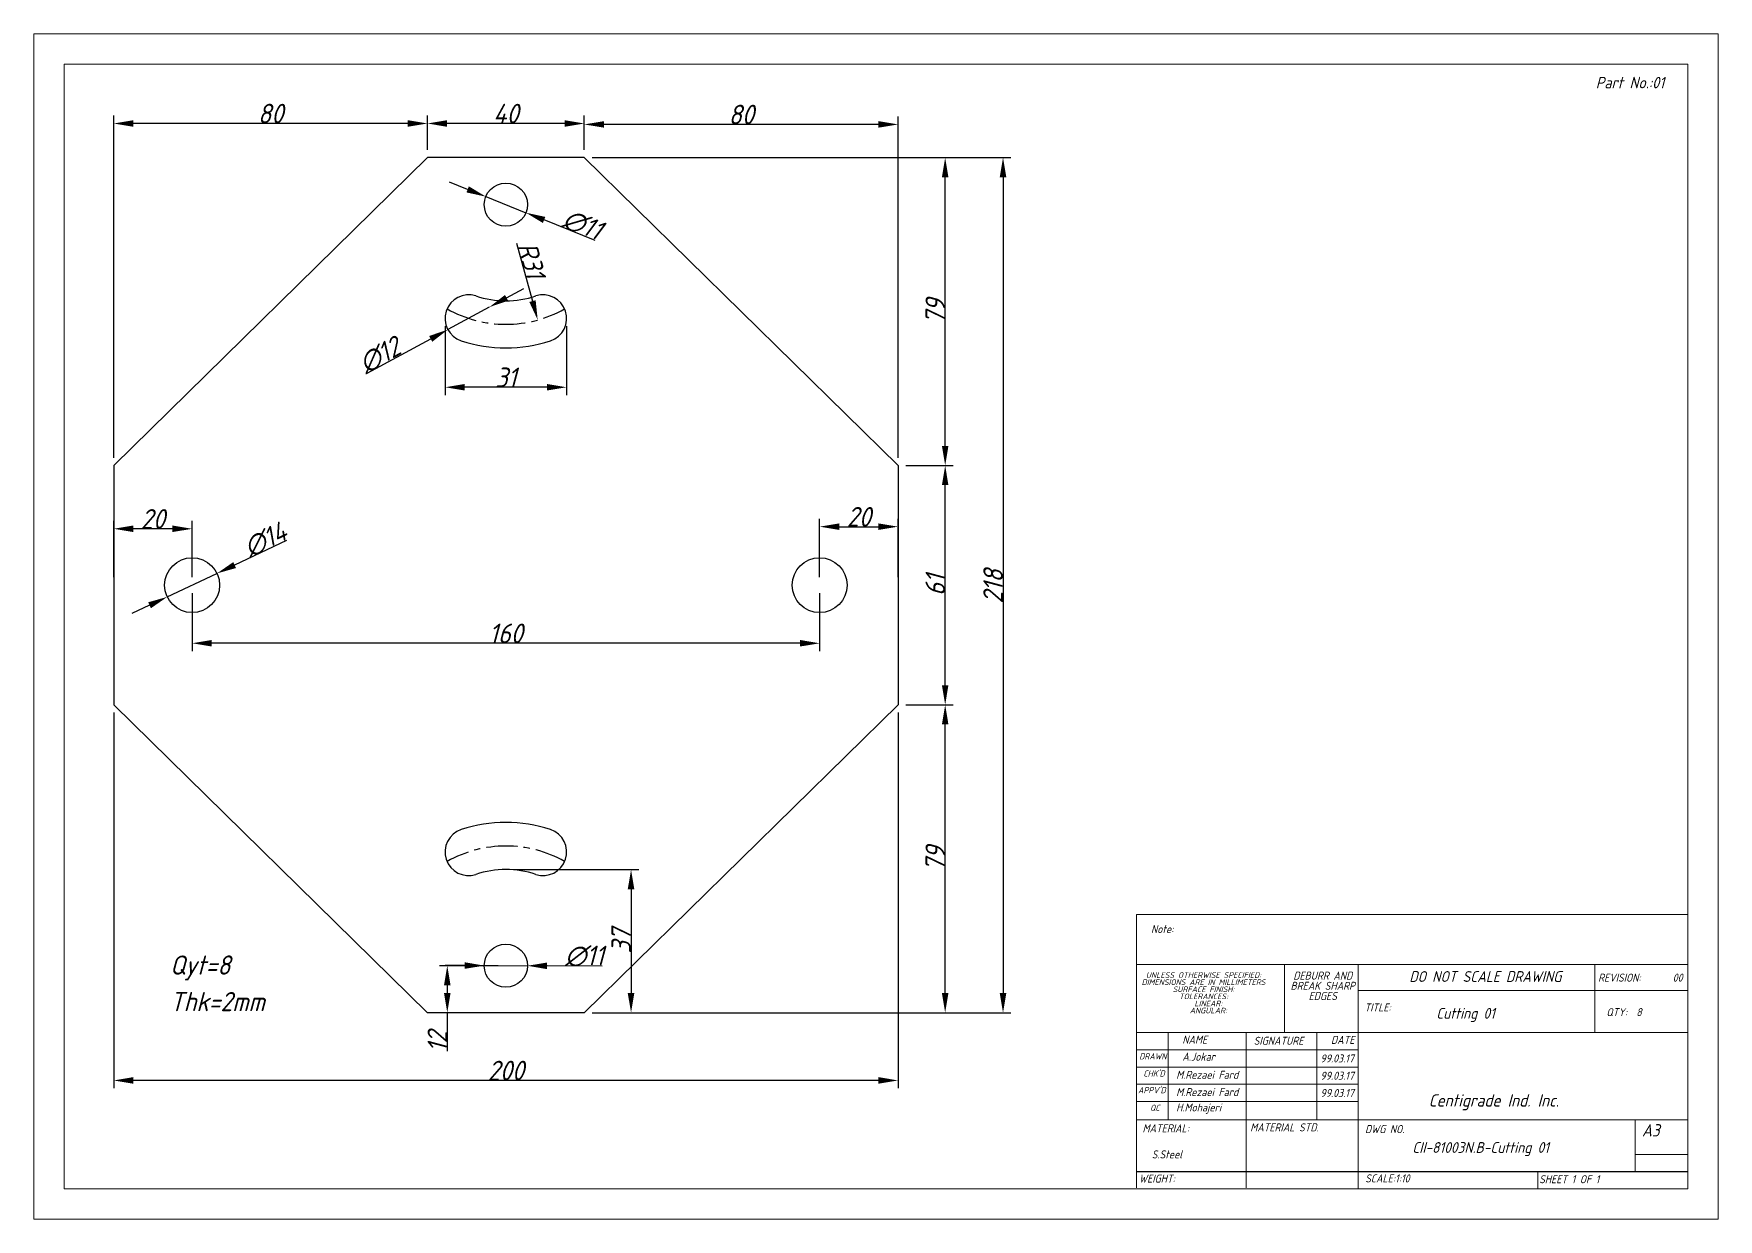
# Model space of a CAD drawing. Header units: millimetres. Extents: x 1283 to 2446, y 530 to 834.
# Drawn here: x 1282.8 to 1712.3, y 529.7 to 831.9 of the extents above; entities that cross this region are included whole.
import ezdxf

# ---------------------------------------------------------------- set-up
doc = ezdxf.new("R2010")
doc.units = ezdxf.units.MM
doc.header["$LTSCALE"] = 0.25
doc.linetypes.add('CENTER', pattern=[50.8, 31.75, -6.35, 6.35, -6.35])
doc.linetypes.add('SLD-Solid', pattern=[0])
doc.styles.add('GENISO', font='geniso.shx', dxfattribs={"oblique": 15})
doc.dimstyles.new('Scale', dxfattribs={"dimscale": 2, "dimtxt": 2.5, "dimasz": 2.5, "dimexe": 1, "dimexo": 1, "dimgap": 0.01, "dimtad": 1, "dimdec": 0, "dimzin": 0, "dimtxsty": 'GENISO', "dimcen": 2.5, "dimclrd": 1, "dimclre": 1, "dimclrt": 256, "dimadec": 0, "dimazin": 0, "dimtfac": 1, "dimtdec": 0, "dimtmove": 0, "dimatfit": 3, "dimfxl": 1, "dimtzin": 0, "dimlwd": -1, "dimlwe": -1, "dimarcsym": 0})

# ---------------------------------------------------------------- blocks, each defined once
blk = doc.blocks.new('*D2')
at = {"color": 1, "transparency": 16777216}
for p, q in [((1425.21, 800.36), (1531.97, 800.36)), ((1529.97, 795.36), (1529.97, 587.36)), ((1425.21, 582.36), (1531.97, 582.36))]:
    blk.add_line(p, q, dxfattribs=at)
for points in [[(1529.14, 795.36), (1530.8, 795.36), (1529.97, 800.36)], [(1529.14, 587.36), (1530.8, 587.36), (1529.97, 582.36)]]:
    blk.add_solid(points, dxfattribs=at)
at = {"layer": 'Defpoints', "color": 0, "transparency": 16777216}
for p in [(1423.21, 800.36), (1423.21, 582.36), (1529.97, 582.36)]:
    blk.add_point(p, dxfattribs=at)
at = {"transparency": 16777216, "insert": (1527.45, 691.01), "char_height": 5, "attachment_point": 5, "rotation": 90, "style": 'GENISO'}
blk.add_mtext('218', dxfattribs=at)
blk = doc.blocks.new('*D3')
at = {"color": 1, "transparency": 16777216}
for p, q in [((1303.21, 658.86), (1303.21, 563.11)), ((1503.21, 658.86), (1503.21, 563.11)), ((1498.21, 565.11), (1308.21, 565.11))]:
    blk.add_line(p, q, dxfattribs=at)
for points in [[(1308.21, 565.95), (1308.21, 564.28), (1303.21, 565.11)], [(1498.21, 565.95), (1498.21, 564.28), (1503.21, 565.11)]]:
    blk.add_solid(points, dxfattribs=at)
at = {"layer": 'Defpoints', "color": 0, "transparency": 16777216}
for p in [(1303.21, 660.86), (1503.21, 660.86), (1303.21, 565.11)]:
    blk.add_point(p, dxfattribs=at)
at = {"transparency": 16777216, "insert": (1403.21, 567.63), "char_height": 5, "attachment_point": 5, "style": 'GENISO'}
blk.add_mtext('200', dxfattribs=at)
blk = doc.blocks.new('*D4')
at = {"color": 1, "transparency": 16777216}
for p, q in [((1483.21, 693.36), (1483.21, 708.27)), ((1488.21, 706.27), (1498.21, 706.27)), ((1503.21, 693.36), (1503.21, 708.27))]:
    blk.add_line(p, q, dxfattribs=at)
for points in [[(1488.21, 707.1), (1488.21, 705.44), (1483.21, 706.27)], [(1498.21, 707.1), (1498.21, 705.44), (1503.21, 706.27)]]:
    blk.add_solid(points, dxfattribs=at)
at = {"layer": 'Defpoints', "color": 0, "transparency": 16777216}
for p in [(1503.21, 706.27), (1483.21, 691.36), (1503.21, 691.36)]:
    blk.add_point(p, dxfattribs=at)
at = {"transparency": 16777216, "insert": (1493.21, 708.79), "char_height": 5, "attachment_point": 5, "style": 'GENISO'}
blk.add_mtext('20', dxfattribs=at)
blk = doc.blocks.new('*D5')
at = {"color": 1, "transparency": 16777216}
for p, q in [((1303.21, 693.36), (1303.21, 707.73)), ((1318.21, 705.73), (1308.21, 705.73)), ((1323.21, 693.36), (1323.21, 707.73))]:
    blk.add_line(p, q, dxfattribs=at)
for points in [[(1308.21, 706.57), (1308.21, 704.9), (1303.21, 705.73)], [(1318.21, 706.57), (1318.21, 704.9), (1323.21, 705.73)]]:
    blk.add_solid(points, dxfattribs=at)
at = {"layer": 'Defpoints', "color": 0, "transparency": 16777216}
for p in [(1303.21, 705.73), (1303.21, 691.36), (1323.21, 691.36)]:
    blk.add_point(p, dxfattribs=at)
at = {"transparency": 16777216, "insert": (1313.21, 708.25), "char_height": 5, "attachment_point": 5, "style": 'GENISO'}
blk.add_mtext('20', dxfattribs=at)
blk = doc.blocks.new('*D6')
at = {"color": 1, "transparency": 16777216}
for p, q in [((1323.21, 689.36), (1323.21, 674.55)), ((1483.21, 689.36), (1483.21, 674.55)), ((1478.21, 676.55), (1328.21, 676.55))]:
    blk.add_line(p, q, dxfattribs=at)
for points in [[(1328.21, 677.39), (1328.21, 675.72), (1323.21, 676.55)], [(1478.21, 677.39), (1478.21, 675.72), (1483.21, 676.55)]]:
    blk.add_solid(points, dxfattribs=at)
at = {"layer": 'Defpoints', "color": 0, "transparency": 16777216}
for p in [(1323.21, 691.36), (1483.21, 691.36), (1323.21, 676.55)]:
    blk.add_point(p, dxfattribs=at)
at = {"transparency": 16777216, "insert": (1403.21, 679.07), "char_height": 5, "attachment_point": 5, "style": 'GENISO'}
blk.add_mtext('160', dxfattribs=at)
blk = doc.blocks.new('*D7')
at = {"color": 1, "transparency": 16777216}
for p, q in [((1401.21, 594.36), (1386.27, 594.36)), ((1388.27, 589.36), (1388.27, 587.36)), ((1401.21, 582.36), (1386.27, 582.36)), ((1388.27, 582.36), (1388.27, 572.59))]:
    blk.add_line(p, q, dxfattribs=at)
for points in [[(1387.44, 589.36), (1389.1, 589.36), (1388.27, 594.36)], [(1387.44, 587.36), (1389.1, 587.36), (1388.27, 582.36)]]:
    blk.add_solid(points, dxfattribs=at)
at = {"layer": 'Defpoints', "color": 0, "transparency": 16777216}
for p in [(1403.21, 594.36), (1388.27, 582.36), (1403.21, 582.36)]:
    blk.add_point(p, dxfattribs=at)
at = {"transparency": 16777216, "insert": (1385.75, 574.97), "char_height": 5, "attachment_point": 5, "rotation": 90, "style": 'GENISO'}
blk.add_mtext('12', dxfattribs=at)
blk = doc.blocks.new('*D8')
at = {"color": 1, "transparency": 16777216}
for p, q in [((1392.71, 594.39), (1387.71, 594.41)), ((1397.71, 594.38), (1408.71, 594.34)), ((1427.75, 594.27), (1413.71, 594.32))]:
    blk.add_line(p, q, dxfattribs=at)
for points in [[(1392.71, 595.23), (1392.7, 593.56), (1397.71, 594.38)], [(1413.71, 595.16), (1413.7, 593.49), (1408.71, 594.34)]]:
    blk.add_solid(points, dxfattribs=at)
at = {"layer": 'Defpoints', "color": 0, "transparency": 16777216}
for p in [(1397.71, 594.38), (1408.71, 594.34)]:
    blk.add_point(p, dxfattribs=at)
at = {"transparency": 16777216, "insert": (1423.24, 596.81), "char_height": 5, "attachment_point": 5, "rotation": 359.8044, "style": 'GENISO'}
blk.add_mtext('∅11', dxfattribs=at)
blk = doc.blocks.new('*D9')
at = {"color": 1, "transparency": 16777216}
for p, q in [((1393.46, 792.26), (1388.82, 794.11)), ((1398.1, 790.4), (1408.31, 786.31)), ((1426, 779.24), (1412.96, 784.46))]:
    blk.add_line(p, q, dxfattribs=at)
for points in [[(1393.77, 793.03), (1393.15, 791.48), (1398.1, 790.4)], [(1413.27, 785.23), (1412.65, 783.68), (1408.31, 786.31)]]:
    blk.add_solid(points, dxfattribs=at)
at = {"layer": 'Defpoints', "color": 0, "transparency": 16777216}
for p in [(1398.1, 790.4), (1408.31, 786.31)]:
    blk.add_point(p, dxfattribs=at)
at = {"transparency": 16777216, "insert": (1422.73, 783.26), "char_height": 5, "attachment_point": 5, "rotation": 338.197, "style": 'GENISO'}
blk.add_mtext('∅11', dxfattribs=at)
blk = doc.blocks.new('*D10')
at = {"color": 1, "transparency": 16777216}
blk.add_line((1405.93, 778.5), (1410, 763.78), dxfattribs=at)
blk.add_solid([(1410.8, 764), (1409.19, 763.56), (1411.33, 758.96)], dxfattribs=at)
at = {"layer": 'Defpoints', "color": 0, "transparency": 16777216}
for p in [(1403.21, 788.36), (1411.33, 758.96)]:
    blk.add_point(p, dxfattribs=at)
at = {"transparency": 16777216, "insert": (1409.73, 774.22), "char_height": 5, "attachment_point": 5, "rotation": 285.4385, "style": 'GENISO'}
blk.add_mtext('R31', dxfattribs=at)
blk = doc.blocks.new('*D11')
at = {"color": 1, "transparency": 16777216}
for p, q in [((1403.39, 764.61), (1407.79, 766.99)), ((1398.99, 762.23), (1388.44, 756.52)), ((1367.84, 745.37), (1384.04, 754.14))]:
    blk.add_line(p, q, dxfattribs=at)
for points in [[(1402.99, 765.34), (1403.79, 763.87), (1398.99, 762.23)], [(1383.64, 754.87), (1384.44, 753.41), (1388.44, 756.52)]]:
    blk.add_solid(points, dxfattribs=at)
at = {"layer": 'Defpoints', "color": 0, "transparency": 16777216}
for p in [(1398.99, 762.23), (1388.44, 756.52)]:
    blk.add_point(p, dxfattribs=at)
at = {"transparency": 16777216, "insert": (1371.04, 749.97), "char_height": 5, "attachment_point": 5, "rotation": 28.4121, "style": 'GENISO'}
blk.add_mtext('∅12', dxfattribs=at)
blk = doc.blocks.new('*D12')
at = {"color": 1, "transparency": 16777216}
for p, q in [((1387.71, 757.37), (1387.71, 739.81)), ((1418.7, 757.37), (1418.7, 739.81)), ((1413.7, 741.81), (1392.71, 741.81))]:
    blk.add_line(p, q, dxfattribs=at)
for points in [[(1392.71, 742.64), (1392.71, 740.98), (1387.71, 741.81)], [(1413.7, 742.64), (1413.7, 740.98), (1418.7, 741.81)]]:
    blk.add_solid(points, dxfattribs=at)
at = {"layer": 'Defpoints', "color": 0, "transparency": 16777216}
for p in [(1387.71, 759.37), (1418.7, 759.37), (1387.71, 741.81)]:
    blk.add_point(p, dxfattribs=at)
at = {"transparency": 16777216, "insert": (1403.21, 744.33), "char_height": 5, "attachment_point": 5, "style": 'GENISO'}
blk.add_mtext('31', dxfattribs=at)
blk = doc.blocks.new('*D13')
at = {"color": 1, "transparency": 16777216}
for p, q in [((1405.21, 618.86), (1437.13, 618.86)), ((1435.13, 613.86), (1435.13, 587.36)), ((1425.21, 582.36), (1437.13, 582.36))]:
    blk.add_line(p, q, dxfattribs=at)
for points in [[(1434.29, 613.86), (1435.96, 613.86), (1435.13, 618.86)], [(1434.29, 587.36), (1435.96, 587.36), (1435.13, 582.36)]]:
    blk.add_solid(points, dxfattribs=at)
at = {"layer": 'Defpoints', "color": 0, "transparency": 16777216}
for p in [(1403.21, 618.86), (1423.21, 582.36), (1435.13, 582.36)]:
    blk.add_point(p, dxfattribs=at)
at = {"transparency": 16777216, "insert": (1432.61, 600.61), "char_height": 5, "attachment_point": 5, "rotation": 90, "style": 'GENISO'}
blk.add_mtext('37', dxfattribs=at)
blk = doc.blocks.new('*D14')
at = {"color": 1, "transparency": 16777216}
for p, q in [((1347.27, 702.72), (1334.06, 696.48)), ((1316.88, 688.37), (1329.54, 694.35)), ((1312.36, 686.23), (1307.84, 684.1))]:
    blk.add_line(p, q, dxfattribs=at)
for points in [[(1333.7, 697.24), (1334.41, 695.73), (1329.54, 694.35)], [(1312, 686.99), (1312.71, 685.48), (1316.88, 688.37)]]:
    blk.add_solid(points, dxfattribs=at)
at = {"layer": 'Defpoints', "color": 0, "transparency": 16777216}
for p in [(1329.54, 694.35), (1316.88, 688.37)]:
    blk.add_point(p, dxfattribs=at)
at = {"transparency": 16777216, "insert": (1341.85, 702.95), "char_height": 5, "attachment_point": 5, "rotation": 25.2853, "style": 'GENISO'}
blk.add_mtext('∅14', dxfattribs=at)
blk = doc.blocks.new('*D15')
at = {"color": 1, "transparency": 16777216}
for p, q in [((1383.21, 802.36), (1383.21, 811.05)), ((1418.21, 809.05), (1388.21, 809.05)), ((1423.21, 802.36), (1423.21, 811.05))]:
    blk.add_line(p, q, dxfattribs=at)
for points in [[(1388.21, 809.88), (1388.21, 808.21), (1383.21, 809.05)], [(1418.21, 809.88), (1418.21, 808.21), (1423.21, 809.05)]]:
    blk.add_solid(points, dxfattribs=at)
at = {"layer": 'Defpoints', "color": 0, "transparency": 16777216}
for p in [(1383.21, 809.05), (1383.21, 800.36), (1423.21, 800.36)]:
    blk.add_point(p, dxfattribs=at)
at = {"transparency": 16777216, "insert": (1403.21, 811.57), "char_height": 5, "attachment_point": 5, "style": 'GENISO'}
blk.add_mtext('40', dxfattribs=at)
blk = doc.blocks.new('*D16')
at = {"color": 1, "transparency": 16777216}
for p, q in [((1303.21, 723.86), (1303.21, 811.05)), ((1378.21, 809.05), (1308.21, 809.05)), ((1383.21, 802.36), (1383.21, 811.05))]:
    blk.add_line(p, q, dxfattribs=at)
for points in [[(1308.21, 809.88), (1308.21, 808.21), (1303.21, 809.05)], [(1378.21, 809.88), (1378.21, 808.21), (1383.21, 809.05)]]:
    blk.add_solid(points, dxfattribs=at)
at = {"layer": 'Defpoints', "color": 0, "transparency": 16777216}
for p in [(1303.21, 809.05), (1383.21, 800.36), (1303.21, 721.86)]:
    blk.add_point(p, dxfattribs=at)
at = {"transparency": 16777216, "insert": (1343.21, 811.57), "char_height": 5, "attachment_point": 5, "style": 'GENISO'}
blk.add_mtext('80', dxfattribs=at)
blk = doc.blocks.new('*D17')
at = {"color": 1, "transparency": 16777216}
for p, q in [((1423.21, 802.36), (1423.21, 810.81)), ((1498.21, 808.81), (1428.21, 808.81)), ((1503.21, 723.86), (1503.21, 810.81))]:
    blk.add_line(p, q, dxfattribs=at)
for points in [[(1428.21, 809.64), (1428.21, 807.98), (1423.21, 808.81)], [(1498.21, 809.64), (1498.21, 807.98), (1503.21, 808.81)]]:
    blk.add_solid(points, dxfattribs=at)
at = {"layer": 'Defpoints', "color": 0, "transparency": 16777216}
for p in [(1423.21, 808.81), (1423.21, 800.36), (1503.21, 721.86)]:
    blk.add_point(p, dxfattribs=at)
at = {"transparency": 16777216, "insert": (1463.21, 811.33), "char_height": 5, "attachment_point": 5, "style": 'GENISO'}
blk.add_mtext('80', dxfattribs=at)
blk = doc.blocks.new('*D18')
at = {"color": 1, "transparency": 16777216}
for p, q in [((1505.21, 660.86), (1517.22, 660.86)), ((1515.22, 587.36), (1515.22, 655.86)), ((1425.21, 582.36), (1517.22, 582.36))]:
    blk.add_line(p, q, dxfattribs=at)
for points in [[(1514.39, 655.86), (1516.05, 655.86), (1515.22, 660.86)], [(1514.39, 587.36), (1516.05, 587.36), (1515.22, 582.36)]]:
    blk.add_solid(points, dxfattribs=at)
at = {"layer": 'Defpoints', "color": 0, "transparency": 16777216}
for p in [(1503.21, 660.86), (1515.22, 660.86), (1423.21, 582.36)]:
    blk.add_point(p, dxfattribs=at)
at = {"transparency": 16777216, "insert": (1512.7, 621.61), "char_height": 5, "attachment_point": 5, "rotation": 90, "style": 'GENISO'}
blk.add_mtext('79', dxfattribs=at)
blk = doc.blocks.new('*D19')
at = {"color": 1, "transparency": 16777216}
for p, q in [((1505.21, 721.86), (1517.22, 721.86)), ((1515.22, 665.86), (1515.22, 716.86)), ((1505.21, 660.86), (1517.22, 660.86))]:
    blk.add_line(p, q, dxfattribs=at)
for points in [[(1514.39, 716.86), (1516.05, 716.86), (1515.22, 721.86)], [(1514.39, 665.86), (1516.05, 665.86), (1515.22, 660.86)]]:
    blk.add_solid(points, dxfattribs=at)
at = {"layer": 'Defpoints', "color": 0, "transparency": 16777216}
for p in [(1503.21, 721.86), (1515.22, 721.86), (1503.21, 660.86)]:
    blk.add_point(p, dxfattribs=at)
at = {"transparency": 16777216, "insert": (1512.7, 691.36), "char_height": 5, "attachment_point": 5, "rotation": 90, "style": 'GENISO'}
blk.add_mtext('61', dxfattribs=at)
blk = doc.blocks.new('*D20')
at = {"color": 1, "transparency": 16777216}
for p, q in [((1425.21, 800.36), (1517.22, 800.36)), ((1515.22, 726.86), (1515.22, 795.36)), ((1505.21, 721.86), (1517.22, 721.86))]:
    blk.add_line(p, q, dxfattribs=at)
for points in [[(1514.39, 795.36), (1516.05, 795.36), (1515.22, 800.36)], [(1514.39, 726.86), (1516.05, 726.86), (1515.22, 721.86)]]:
    blk.add_solid(points, dxfattribs=at)
at = {"layer": 'Defpoints', "color": 0, "transparency": 16777216}
for p in [(1423.21, 800.36), (1515.22, 800.36), (1503.21, 721.86)]:
    blk.add_point(p, dxfattribs=at)
at = {"transparency": 16777216, "insert": (1512.7, 761.11), "char_height": 5, "attachment_point": 5, "rotation": 90, "style": 'GENISO'}
blk.add_mtext('79', dxfattribs=at)

msp = doc.modelspace()

# ---------------------------------------------------------------- linework, layer by layer
for p, q in [((1303.21, 721.86), (1383.21, 800.36)), ((1423.21, 800.36), (1383.21, 800.36)), ((1423.21, 800.36), (1503.21, 721.86)), ((1303.21, 721.86), (1303.21, 660.86)), ((1503.21, 721.86), (1503.21, 660.86)), ((1383.21, 582.36), (1303.21, 660.86)), ((1423.21, 582.36), (1503.21, 660.86)), ((1423.21, 582.36), (1383.21, 582.36)), ((1564.03, 541.87), (1704.58, 541.87))]:
    msp.add_line(p, q)
at = {"color": 7, "linetype": 'SLD-Solid', "lineweight": 0}
for p, q in [((1564.03, 607.44), (1704.58, 607.44)), ((1564.03, 607.44), (1564.03, 594.66)), ((1564.03, 594.66), (1704.58, 594.66)), ((1564.03, 594.66), (1564.03, 537.73)), ((1601.7, 594.66), (1601.7, 577.32)), ((1620.54, 594.66), (1620.54, 537.48)), ((1680.87, 577.32), (1680.87, 594.66)), ((1704.58, 588.06), (1620.54, 588.06)), ((1704.58, 577.32), (1564.03, 577.32)), ((1572.1, 577.32), (1572.1, 555.07)), ((1591.97, 577.32), (1591.97, 537.73)), ((1609.98, 577.32), (1609.98, 555.07)), ((1620.54, 537.73), (1620.54, 577.32)), ((1620.54, 572.92), (1564.03, 572.92)), ((1620.54, 568.53), (1564.03, 568.53)), ((1620.54, 564.13), (1564.03, 564.13)), ((1620.54, 559.73), (1564.03, 559.73)), ((1574.79, 555.07), (1564.03, 555.07)), ((1574.79, 555.07), (1704.58, 555.07)), ((1691.13, 541.87), (1691.13, 555.07)), ((1704.58, 546.27), (1691.13, 546.27)), ((1666.29, 537.48), (1666.29, 541.87))]:
    msp.add_line(p, q, dxfattribs=at)
for points in [[(1282.82, 831.93), (1712.35, 831.93), (1712.35, 529.71), (1282.82, 529.71)], [(1290.58, 824.17), (1704.58, 824.17), (1704.58, 537.48), (1290.58, 537.48)]]:
    msp.add_lwpolyline(points, close=True, dxfattribs=at)
for centre, radius in [((1403.21, 788.36), 5.5), ((1323.21, 691.36), 7), ((1483.21, 691.36), 7), ((1403.21, 594.36), 5.5)]:
    msp.add_circle(centre, radius)
for centre, radius, start, end in [((1393.71, 759.37), 6, 71.8649, 251.8649), ((1403.21, 788.36), 24.5, 251.8649, 288.1351), ((1412.7, 759.37), 6, 288.1351, 108.1351), ((1403.21, 788.36), 36.5, 251.8649, 288.1351), ((1393.71, 623.34), 6, 108.1351, 288.1351), ((1403.21, 594.36), 36.5, 71.8649, 108.1351), ((1412.7, 623.34), 6, 251.8649, 71.8649), ((1403.21, 594.36), 24.5, 71.8649, 108.1351)]:
    msp.add_arc(centre, radius, start, end)
at = {"linetype": 'CENTER'}
for centre, start, end in [((1403.21, 788.36), 240.5754, 299.4246), ((1403.21, 594.36), 60.5754, 119.4246)]:
    msp.add_arc(centre, 30.5, start, end, dxfattribs=at)

# ---------------------------------------------------------------- texts
at = {"style": 'GENISO', "oblique": 15}
for s, height, p in [('Part No.:01', 2.9259, (1681.1, 818.01)), ('Qyt=8', 4.901, (1317.57, 592.07)), ('Thk=2mm', 4.901, (1317.57, 582.76))]:
    msp.add_text(s, height=height, dxfattribs=at).set_placement(p)
at = {"attachment_point": 5, "style": 'GENISO'}
for s, insert, char_height in [('Note:', (1570.58, 603.7), 2.041), ('DEBURR AND', (1611.49, 591.82), 2.041), ('DO NOT SCALE DRAWING', (1652.95, 591.6), 2.747), ('DIMENSIONS ARE IN MILLIMETERS', (1581.1, 590.16), 1.4284), ('UNLESS OTHERWISE SPECIFIED:', (1581.1, 591.97), 1.4284), ('SURFACE FINISH:', (1581.1, 588.35), 1.4284), ('BREAK SHARP', (1611.49, 589.23), 2.0406), ('REVISION:       00', (1692.47, 591.31), 2.0406), ('TOLERANCES:', (1581.1, 586.54), 1.4284), ('LINEAR:', (1582.32, 584.73), 1.428), ('EDGES', (1611.49, 586.64), 2.041), ('TITLE:', (1625.5, 583.72), 2.041), ('ANGULAR:', (1582.32, 582.92), 1.428), ('Cutting 01', (1647.91, 581.81), 2.747), ('QTY:  8', (1688.31, 582.52), 2.041), ('NAME', (1578.85, 575.51), 2.041), ('SIGNATURE', (1600.22, 575.22), 2.041), ('DATE', (1616.58, 575.45), 2.041), ('DRAWN', (1568.18, 571.25), 1.57), ('A.Jokar', (1579.85, 571.15), 2.041), ('99.03.17', (1615.16, 570.71), 2.041), ("CHK'D", (1568.48, 566.88), 1.57), ('M.Rezaei Fard', (1582.04, 566.54), 2.0406), ('99.03.17', (1615.16, 566.31), 2.041), ("APPV'D", (1567.93, 562.64), 1.57), ('M.Rezaei Fard', (1582.04, 562.14), 2.0406), ('99.03.17', (1615.16, 561.91), 2.041), ('QC', (1568.68, 558.14), 1.57), ('H.Mohajeri', (1579.85, 557.91), 2.041), ('Centigrade Ind. Inc.', (1655.1, 559.54), 3.1394), ('MATERIAL STD.', (1601.72, 553.14), 2.0406), ('MATERIAL:', (1571.47, 552.91), 2.041), ('DWG NO.', (1627.29, 552.71), 2.041), ('A3', (1695.13, 552.39), 3.139), ('S.Steel', (1571.76, 546.26), 2.041), ('CII-81003N.B-Cutting 01', (1651.75, 547.6), 2.747), ('WEIGHT:', (1569.23, 540.09), 2.041), ('SCALE:1:10', (1627.97, 540.14), 2.041), ('SHEET 1 OF 1', (1674.34, 539.92), 2.0406)]:
    msp.add_mtext(s, dxfattribs=dict(at, insert=insert, char_height=char_height))

# ---------------------------------------------------------------- dimensions: what is measured, and where the dimension line sits
for base, p1, p2, picture, middle in [((1303.21, 809.05), (1383.21, 800.36), (1303.21, 721.86), '*D16', (1343.21, 811.57)), ((1383.21, 809.05), (1423.21, 800.36), (1383.21, 800.36), '*D15', (1403.21, 811.57)), ((1423.21, 808.81), (1503.21, 721.86), (1423.21, 800.36), '*D17', (1463.21, 811.33)), ((1387.71, 741.81), (1418.7, 759.37), (1387.71, 759.37), '*D12', (1403.21, 744.33)), ((1303.21, 705.73), (1323.21, 691.36), (1303.21, 691.36), '*D5', (1313.21, 708.25)), ((1503.21, 706.27), (1483.21, 691.36), (1503.21, 691.36), '*D4', (1493.21, 708.79)), ((1323.21, 676.55), (1483.21, 691.36), (1323.21, 691.36), '*D6', (1403.21, 679.07)), ((1303.21, 565.11), (1503.21, 660.86), (1303.21, 660.86), '*D3', (1403.21, 567.63))]:
    dim = msp.add_linear_dim(base=base, p1=p1, p2=p2, dimstyle='Scale')
    dim.commit()
    dim.dimension.update_dxf_attribs({"geometry": picture, "text_midpoint": middle})
for base, p1, p2, picture, middle in [((1529.97, 582.36), (1423.21, 800.36), (1423.21, 582.36), '*D2', (1529.97, 691.01)), ((1388.27, 582.36), (1403.21, 594.36), (1403.21, 582.36), '*D7', (1388.27, 574.97))]:
    dim = msp.add_linear_dim(base=base, p1=p1, p2=p2, angle=90, dimstyle='Scale')
    dim.commit()
    dim.dimension.update_dxf_attribs({"geometry": picture, "text_midpoint": middle, "dimtype": 160})
for base, p1, p2, picture, middle in [((1515.21851892, 800.35773078), (1503.20752722, 721.85773078), (1423.20752722, 800.35773078), '*D20', (1512.69851892, 761.10773078)), ((1515.22, 721.86), (1503.21, 660.86), (1503.21, 721.86), '*D19', (1512.7, 691.36)), ((1515.21851892, 660.85773078), (1423.20752722, 582.35773078), (1503.20752722, 660.85773078), '*D18', (1512.69851892, 621.60773078)), ((1435.12576873, 582.35773078), (1403.20752722, 618.85773078), (1423.20752722, 582.35773078), '*D13', (1432.60576873, 600.60773078))]:
    dim = msp.add_linear_dim(base=base, p1=p1, p2=p2, angle=90, dimstyle='Scale')
    dim.commit()
    dim.dimension.update_dxf_attribs({"geometry": picture, "text_midpoint": middle})
for p1, p2, picture, middle in [((1398.1, 790.4), (1408.31, 786.31), '*D9', (1422.73, 783.26)), ((1316.88, 688.37), (1329.54, 694.35), '*D14', (1341.85, 702.95)), ((1397.71, 594.38), (1408.71, 594.34), '*D8', (1423.24, 596.81))]:
    dim = msp.add_diameter_dim_2p(p1=p1, p2=p2, dimstyle='Scale')
    dim.commit()
    dim.dimension.update_dxf_attribs({"geometry": picture, "text_midpoint": middle})
dim = msp.add_radius_dim(center=(1403.2075, 788.3577), mpoint=(1411.3267, 758.9583), dimstyle='Scale')
dim.commit()
dim.dimension.update_dxf_attribs({"geometry": '*D10', "text_midpoint": (1407.2979, 773.5464), "dimtype": 164})
dim = msp.add_diameter_dim_2p(p1=(1398.99, 762.23), p2=(1388.44, 756.52), dimstyle='Scale')
dim.commit()
dim.dimension.update_dxf_attribs({"geometry": '*D11', "text_midpoint": (1372.24, 747.75), "dimtype": 163})

doc.saveas('drawing.dxf')
